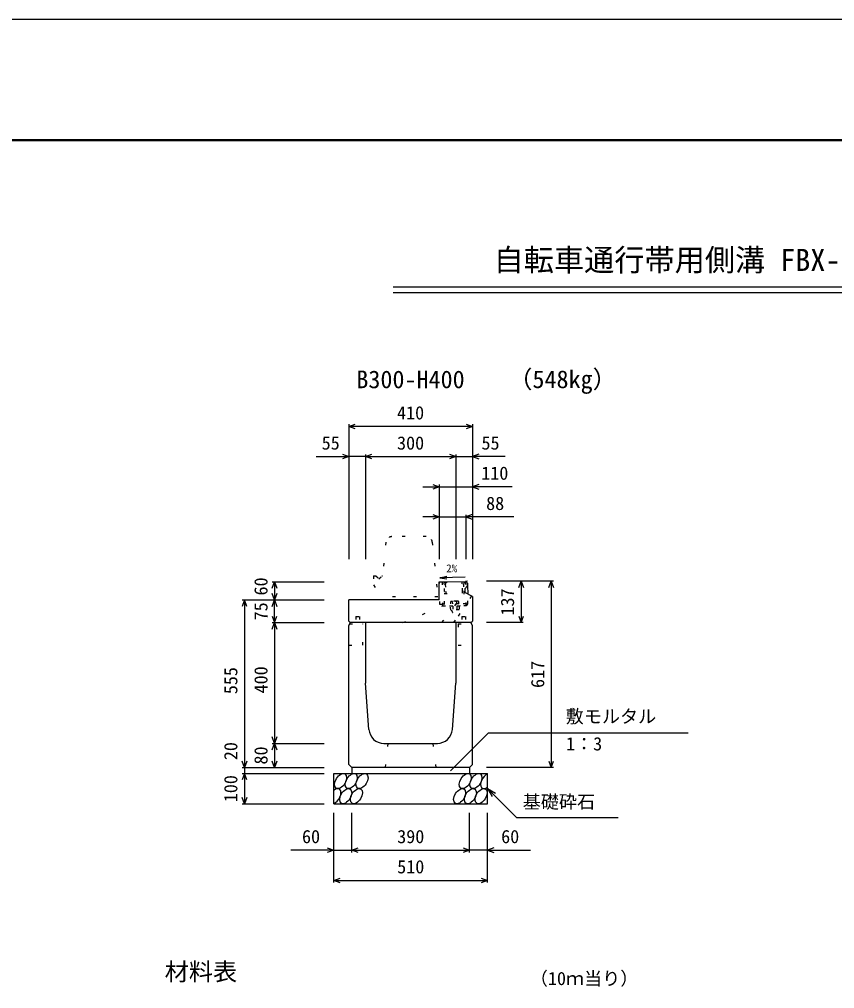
# Model space of a CAD drawing. Units: millimetres, scale not verified. Extents: x -12600 to 12600, y -5940 to 5940.
# Drawn here: x 1403 to 4105, y 2729 to 5940 of the extents above; entities that cross this region are included whole.
import ezdxf
from ezdxf.enums import TextEntityAlignment as Align

# ---------------------------------------------------------------- set-up
doc = ezdxf.new("R2010")
doc.units = ezdxf.units.MM
doc.header["$LTSCALE"] = 40
doc.linetypes.add('DOTTED', pattern=[1.75, 0.25, -1.5])
for name, color, linetype, lineweight in [('0-0_DIM', 7, 'Continuous', 25), ('0-1_Defpoints', 5, 'Continuous', 25), ('0-2_HATCH', 6, 'Continuous', 25), ('0-5_OUTLINE', 3, 'Continuous', 25), ('0-6_OUTLINE2', 4, 'DOTTED', 25), ('0-7_TXT', 7, 'Continuous', 25), ('0-8_WAKU', 3, 'Continuous', 25)]:
    doc.layers.add(name, color=color, linetype=linetype, lineweight=lineweight)
doc.styles.add('ＭＳ ゴシック', font='')
doc.styles.get('ＭＳ ゴシック').set_extended_font_data('MS Gothic')

msp = doc.modelspace()

# ---------------------------------------------------------------- linework, layer by layer
at = {"layer": '0-0_DIM'}
for p, q in [((2495, 4598.96), (2495, 4151.46)), ((2905, 4598.96), (2905, 4151.46)), ((2905, 4591.46), (2495, 4591.46)), ((2550, 4498.96), (2550, 4151.46)), ((2850, 4498.96), (2850, 4151.46)), ((2386.62, 4491.46), (2495, 4491.46)), ((2550, 4491.46), (2495, 4491.46)), ((2550, 4491.46), (2850, 4491.46)), ((2850, 4491.46), (2905, 4491.46)), ((3013.38, 4491.46), (2905, 4491.46)), ((2740, 4391.46), (2795, 4391.46)), ((2795, 4398.96), (2795, 4151.46)), ((2795, 4391.46), (2905, 4391.46)), ((3036.52, 4391.46), (2905, 4391.46)), ((2795, 4291.46), (2740, 4291.46)), ((2795, 4291.46), (2883, 4291.46)), ((2883, 4298.96), (2883, 4151.46)), ((3041.78, 4291.46), (2883, 4291.46)), ((3173.5, 4078.46), (2951, 4078.46)), ((3066, 4078.46), (3066, 3941.46)), ((3166, 4078.46), (3166, 3461.46)), ((2241.5, 4076.46), (2414, 4076.46)), ((2249, 4076.46), (2249, 4016.46)), ((2141.5, 4016.46), (2414, 4016.46)), ((2149, 4016.46), (2149, 3461.46)), ((2249, 3941.46), (2249, 4016.46)), ((2241.5, 3941.46), (2414, 3941.46)), ((2249, 3941.46), (2249, 3541.46)), ((3073.5, 3941.46), (2951, 3941.46)), ((2832.11, 3450.65), (2958.34, 3576.89)), ((2958.34, 3576.89), (3619.81, 3576.89)), ((2241.5, 3541.46), (2414, 3541.46)), ((2249, 3541.46), (2249, 3461.46)), ((2141.5, 3461.46), (2414, 3461.46)), ((2141.5, 3441.46), (2414, 3441.46)), ((2149, 3461.46), (2149, 3441.46)), ((2149, 3441.46), (2149, 3341.46)), ((3173.5, 3461.46), (2951, 3461.46)), ((2955, 3391.46), (3050.76, 3295.71)), ((2955, 3391.46), (2980.98, 3376.46)), ((2955, 3391.46), (2970, 3365.48)), ((2141.5, 3341.46), (2414, 3341.46)), ((2445, 3080.1), (2445, 3311.46)), ((2505, 3180.1), (2505, 3311.46)), ((2895, 3180.1), (2895, 3311.46)), ((2955, 3080.1), (2955, 3311.46)), ((3050.76, 3295.71), (3388.31, 3295.71)), ((2445, 3187.6), (2303.21, 3187.6)), ((2445, 3187.6), (2505, 3187.6)), ((2505, 3187.6), (2895, 3187.6)), ((2955, 3187.6), (2895, 3187.6)), ((2955, 3187.6), (3096.79, 3187.6)), ((2445, 3087.6), (2955, 3087.6))]:
    msp.add_line(p, q, dxfattribs=at)
for points in [[(2516.14, 4583.77), (2495, 4591.46), (2516.14, 4599.16)], [(2883.86, 4599.16), (2905, 4591.46), (2883.86, 4583.77)], [(2473.86, 4499.16), (2495, 4491.46), (2473.86, 4483.77)], [(2571.14, 4483.77), (2550, 4491.46), (2571.14, 4499.16)], [(2828.86, 4499.16), (2850, 4491.46), (2828.86, 4483.77)], [(2926.14, 4499.16), (2905, 4491.46), (2926.14, 4483.77)], [(2773.86, 4399.16), (2795, 4391.46), (2773.86, 4383.77)], [(2926.14, 4399.16), (2905, 4391.46), (2926.14, 4383.77)], [(2773.86, 4299.16), (2795, 4291.46), (2773.86, 4283.77)], [(2904.14, 4299.16), (2883, 4291.46), (2904.14, 4283.77)], [(3058.3, 4057.32), (3066, 4078.46), (3073.7, 4057.32)], [(3158.3, 4057.32), (3166, 4078.46), (3173.7, 4057.32)], [(2241.3, 4055.32), (2249, 4076.46), (2256.7, 4055.32)], [(2156.7, 3995.32), (2149, 4016.46), (2141.3, 3995.32)], [(2256.7, 4037.61), (2249, 4016.46), (2241.3, 4037.61)], [(2241.3, 3995.32), (2249, 4016.46), (2256.7, 3995.32)], [(2241.3, 3962.61), (2249, 3941.46), (2256.7, 3962.61)], [(3058.3, 3962.61), (3066, 3941.46), (3073.7, 3962.61)], [(2241.3, 3920.32), (2249, 3941.46), (2256.7, 3920.32)], [(2256.7, 3562.61), (2249, 3541.46), (2241.3, 3562.61)], [(2241.3, 3520.32), (2249, 3541.46), (2256.7, 3520.32)], [(2156.7, 3482.61), (2149, 3461.46), (2141.3, 3482.61)], [(2256.7, 3482.61), (2249, 3461.46), (2241.3, 3482.61)], [(3158.3, 3482.61), (3166, 3461.46), (3173.7, 3482.61)], [(2156.7, 3420.32), (2149, 3441.46), (2141.3, 3420.32)], [(2156.7, 3362.61), (2149, 3341.46), (2141.3, 3362.61)], [(2423.86, 3195.29), (2445, 3187.6), (2423.86, 3179.9)], [(2526.14, 3179.9), (2505, 3187.6), (2526.14, 3195.29)], [(2873.86, 3195.29), (2895, 3187.6), (2873.86, 3179.9)], [(2976.14, 3195.29), (2955, 3187.6), (2976.14, 3179.9)], [(2466.14, 3079.9), (2445, 3087.6), (2466.14, 3095.29)], [(2933.86, 3095.29), (2955, 3087.6), (2933.86, 3079.9)]]:
    msp.add_lwpolyline(points, dxfattribs=at)
at = {"layer": '0-1_Defpoints'}
msp.add_lwpolyline([(-4200, -5940), (12600, -5940), (12600, 5940), (-4200, 5940)], close=True, dxfattribs=at)
at = {"layer": '0-2_HATCH', "linetype": 'DOTTED'}
for p, q in [((2883.93, 3998.28), (2882.28, 4078.26)), ((2876.44, 4046.14), (2877.31, 4004.15)), ((2812.32, 4002.81), (2811.46, 4044.8)), ((2811.6, 4037.8), (2876.59, 4039.14)), ((2889.82, 4003.4), (2889.14, 4036.65)), ((2805.84, 4001.68), (2796.84, 4001.49)), ((2883.8, 4004.28), (2805.82, 4002.68)), ((2829.94, 3997.17), (2862.93, 3997.85)), ((2832.87, 3983.23), (2832.61, 3995.73)), ((2860.58, 3983.8), (2832.87, 3983.23)), ((2835.5, 4012.66), (2833.04, 4010.74)), ((2833.19, 4003.24), (2833.04, 4010.74)), ((2859.43, 4003.78), (2833.19, 4003.24)), ((2833.43, 4011.09), (2835.5, 4012.66)), ((2856.74, 4013.1), (2835.5, 4012.66)), ((2839.44, 4003.37), (2839.28, 4010.87)), ((2839.54, 3995.87), (2839.8, 3983.37)), ((2853.19, 4003.65), (2853.03, 4011.15)), ((2853.39, 3996.15), (2853.65, 3983.66)), ((2858.87, 4011.61), (2856.74, 4013.1)), ((2859.43, 4003.78), (2859.28, 4011.28)), ((2860.32, 3996.3), (2860.58, 3983.8)), ((2862.93, 3997.85), (2862.96, 3996.35)), ((2883.82, 4003.28), (2889.82, 4003.4))]:
    msp.add_line(p, q, dxfattribs=at)
at = {"layer": '0-2_HATCH'}
msp.add_line((2888.6, 4063.02), (2889.14, 4036.65), dxfattribs=at)
at = {"layer": '0-2_HATCH', "linetype": 'DOTTED'}
for points in [[(2888.6, 4063.02), (2888.28, 4078.39), (2882.28, 4078.26)], [(2796.84, 4001.49), (2795.3, 4076.48), (2804.3, 4076.66)], [(2804.3, 4076.66), (2805.94, 3996.68), (2883.93, 3998.28)], [(2811.46, 4044.8), (2812.46, 4044.82), (2811.96, 4068.82), (2810.96, 4068.8), (2810.82, 4075.79), (2875.8, 4077.13)], [(2815.82, 4075.9), (2815.96, 4068.9), (2814.96, 4068.88), (2815.45, 4044.88), (2816.45, 4044.9), (2816.6, 4037.91)], [(2871.59, 4039.04), (2871.44, 4046.04), (2872.44, 4046.06), (2871.95, 4070.05), (2870.95, 4070.03), (2870.81, 4077.03)], [(2875.8, 4077.13), (2875.95, 4070.13), (2874.95, 4070.11), (2875.44, 4046.12), (2876.44, 4046.14)], [(2862.96, 3996.35), (2829.97, 3995.67), (2829.94, 3997.17)]]:
    msp.add_lwpolyline(points, dxfattribs=at)
for centre, radius, start, end in [((2836.23, 4007.52), 4.53, 47.57461, 134.78335), ((2846.72, 3983.51), 11, 181.1783, 1.1783), ((2846.53, 3992.73), 19.53, 70.56972, 111.78823), ((2856.22, 4007.93), 4.53, 47.57461, 134.78335)]:
    msp.add_arc(centre, radius, start, end, dxfattribs=at)
at = {"layer": '0-2_HATCH'}
for centre in [(2467.89, 3416.46), (2503.37, 3416.46), (2538.84, 3416.46), (2881.05, 3416.46), (2916.52, 3416.46), (2484.77, 3366.46), (2520.25, 3366.46), (2862.45, 3366.46), (2897.93, 3366.46), (2933.41, 3366.46)]:
    msp.add_ellipse(centre, major_axis=(14.54, 23.54), ratio=0.5792, dxfattribs=at)
for centre, start_param, end_param in [((2952, 3416.46), 0.6666252, 4.1103269), ((2449.3, 3366.46), 3.7419964, 7.318141)]:
    msp.add_ellipse(centre, major_axis=(14.54, 23.54), ratio=0.5792, start_param=start_param, end_param=end_param, dxfattribs=at)
at = {"layer": '0-5_OUTLINE', "linetype": 'DOTTED'}
for p, q in [((2618.19, 4208.41), (2607, 4096.46)), ((2751.9, 4226.46), (2638.1, 4226.46)), ((2771.8, 4208.45), (2790, 4026.46)), ((2577, 4096.46), (2577, 4066.46)), ((2577, 4096.46), (2585, 4096.46)), ((2577, 4066.46), (2600, 4026.46)), ((2790, 4026.46), (2600, 4026.46))]:
    msp.add_line(p, q, dxfattribs=at)
at = {"layer": '0-5_OUTLINE'}
for p, q in [((2795, 4076.46), (2883, 4078.28)), ((2883, 4078.28), (2889, 4072.4)), ((2795, 4016.46), (2795, 4076.46)), ((2889, 4072.4), (2889, 4063.47)), ((2495, 3946.46), (2495, 4016.46)), ((2795, 4016.46), (2495, 4016.46)), ((2905, 4028.4), (2880, 4041.4)), ((2905, 4028.4), (2905, 3946.46)), ((2495, 3946.46), (2500, 3941.46)), ((2500, 3941.46), (2495, 3931.46)), ((2495, 3471.46), (2495, 3931.46)), ((2900, 3941.46), (2500, 3941.46)), ((2550, 3941.46), (2550, 3741.46)), ((2850, 3941.46), (2850, 3741.46)), ((2900, 3941.46), (2905, 3946.46)), ((2905, 3931.46), (2900, 3941.46)), ((2905, 3471.46), (2905, 3931.46)), ((2561.53, 3587.72), (2550, 3741.46)), ((2838.47, 3587.72), (2850, 3741.46)), ((2611.39, 3541.46), (2788.61, 3541.46)), ((2505, 3461.46), (2495, 3471.46)), ((2895, 3461.46), (2905, 3471.46)), ((2445, 3441.46), (2955, 3441.46)), ((2445, 3341.46), (2445, 3441.46)), ((2895, 3461.46), (2505, 3461.46)), ((2505, 3461.46), (2505, 3441.46)), ((2895, 3461.46), (2895, 3441.46)), ((2955, 3341.46), (2955, 3441.46)), ((2445, 3341.46), (2955, 3341.46))]:
    msp.add_line(p, q, dxfattribs=at)
at = {"layer": '0-5_OUTLINE', "linetype": 'DOTTED'}
msp.add_lwpolyline([(2585, 4096.46), (2595, 4086.46), (2605, 4096.46), (2607, 4096.46)], dxfattribs=at)
at = {"layer": '0-5_OUTLINE'}
msp.add_lwpolyline([(2889, 4063.47), (2880, 4053.47), (2880, 4041.4)], dxfattribs=at)
at = {"layer": '0-5_OUTLINE', "linetype": 'DOTTED'}
for centre, start, end in [((2638.1, 4206.46), 90, 174.40835), ((2751.9, 4206.46), 4.08463, 90)]:
    msp.add_arc(centre, 20, start, end, dxfattribs=at)
at = {"layer": '0-5_OUTLINE'}
for centre, start, end in [((2611.39, 3591.46), 184.28915, 270), ((2788.61, 3591.46), 270, 355.71085)]:
    msp.add_arc(centre, 50, start, end, dxfattribs=at)
at = {"layer": '0-6_OUTLINE2'}
for p, q in [((2803.79, 3941.46), (2880, 4041.4)), ((2901.33, 4030.31), (2844.19, 3941.46)), ((2674.57, 3941.46), (2805.94, 3996.68)), ((2842.8, 3941.46), (2889.81, 4003.4)), ((2518.5, 3961.96), (2530.5, 3961.96)), ((2518.5, 3961.96), (2518.5, 3936.96)), ((2530.5, 3961.96), (2530.5, 3936.96)), ((2869.5, 3961.96), (2881.5, 3961.96)), ((2869.5, 3961.96), (2869.5, 3936.96)), ((2881.5, 3961.96), (2881.5, 3936.96)), ((2497.75, 3936.96), (2542, 3936.96)), ((2858, 3936.96), (2902.25, 3936.96)), ((2858, 3936.96), (2858, 3866.46)), ((2858, 3866.46), (2905, 3866.46)), ((2625, 3541.46), (2615, 3461.46)), ((2785, 3461.46), (2775, 3541.46))]:
    msp.add_line(p, q, dxfattribs=at)
msp.add_lwpolyline([(2495, 3866.46), (2542, 3866.46), (2542, 3936.96)], dxfattribs=at)
at = {"layer": '0-7_TXT'}
for p, q in [((2641.64, 5054.39), (5758.36, 5054.39)), ((2641.64, 5035.19), (5758.36, 5035.19)), ((2796.72, 4090.4), (2820.44, 4086.72))]:
    msp.add_line(p, q, dxfattribs=at)
msp.add_lwpolyline([(2881.28, 4092.14), (2796.72, 4090.4), (2820.26, 4095.05)], dxfattribs=at)
at = {"layer": '0-8_WAKU', "lineweight": 50}
msp.add_lwpolyline([(-3800, -5540), (12200, -5540), (12200, 5540), (-3800, 5540)], close=True, dxfattribs=at)

# ---------------------------------------------------------------- texts
at = {"layer": '0-0_DIM', "style": 'ＭＳ ゴシック'}
for s, p in [('410', (2655, 4601.46)), ('55', (2405.16, 4501.46)), ('300', (2655, 4501.46)), ('55', (2934.84, 4501.46)), ('110', (2934.02, 4401.46)), ('88', (2950.19, 4301.46)), ('敷モルタル', (3213.94, 3595.62)), ('1：3', (3214.94, 3504.93)), ('基礎砕石', (3071.32, 3312.88)), ('60', (2340, 3197.6)), ('390', (2655.53, 3197.6)), ('60', (3000, 3197.6)), ('510', (2655.53, 3097.6))]:
    msp.add_text(s, height=43.99, dxfattribs=at).set_placement(p, align=Align.BOTTOM_LEFT)
for s, p in [('60', (2239, 4031.46)), ('137', (3056, 3964.96)), ('75', (2239, 3948.96)), ('555', (2139, 3704.46)), ('400', (2239, 3706.96)), ('617', (3156, 3724.96)), ('20', (2139, 3485.78)), ('80', (2239, 3471.46)), ('100', (2139, 3346.46))]:
    msp.add_text(s, height=43.99, rotation=90, dxfattribs=at).set_placement(p, align=Align.BOTTOM_LEFT)
at = {"layer": '0-7_TXT', "style": 'ＭＳ ゴシック'}
for s, height, p in [('自転車通行帯用側溝 FBX-CS(B300自由勾配型・集水部)', 73.31, (2975, 5084.39)), ('（548kg）', 58.65, (3023.7, 4700.84)), ('B300-H400', 58.65, (2520, 4700.44)), ('2%', 26.39, (2818.18, 4100.21)), ('材料表', 58.65, (1885, 2738.36)), ('（10ｍ当り）', 43.99, (3095, 2727.36))]:
    msp.add_text(s, height=height, dxfattribs=at).set_placement(p, align=Align.BOTTOM_LEFT)

doc.saveas('drawing.dxf')
